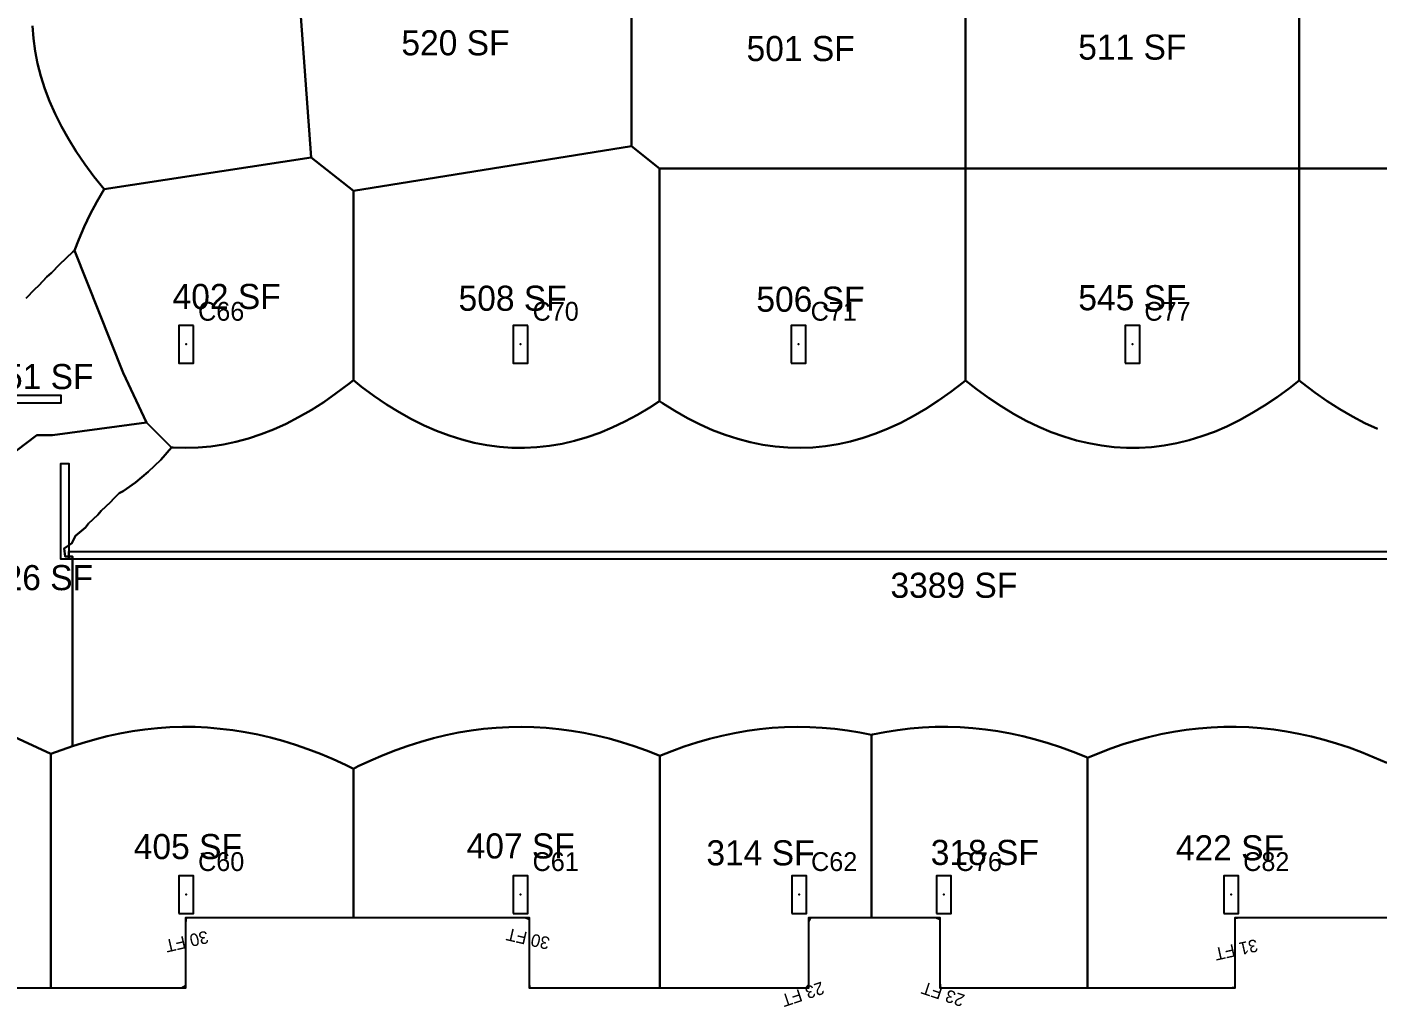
# Model space of a CAD drawing. Header units: metres. Extents: x 3272 to 9634, y 5311 to 56288.
# Drawn here: x 6869 to 8160, y 29857 to 30794 of the extents above; entities that cross this region are included whole.
import ezdxf
from ezdxf.enums import TextEntityAlignment as Align

# ---------------------------------------------------------------- set-up
doc = ezdxf.new("R2010")
doc.units = ezdxf.units.M
for name, color, linetype in [('BOUNDARY', 5, 'Continuous'), ('COL-LABEL', 2, 'Continuous'), ('COLS', 2, 'Continuous'), ('FLOOR_3_AREA_LABELS', 3, 'Continuous'), ('FLOOR_3_BOUNDARY', 5, 'Continuous'), ('FLOOR_3_COLUMNS', 7, 'Continuous'), ('FLOOR_3_FASCADE_COLUMNS', 30, 'Continuous'), ('FLOOR_3_LARGE_TRIBUTARY', 6, 'Continuous'), ('FLOOR_3_TRIBUTARY_COL_103', 2, 'Continuous'), ('FLOOR_3_TRIBUTARY_COL_20', 2, 'Continuous'), ('FLOOR_3_TRIBUTARY_COL_22', 2, 'Continuous'), ('FLOOR_3_TRIBUTARY_COL_34', 2, 'Continuous'), ('FLOOR_3_TRIBUTARY_COL_38', 2, 'Continuous'), ('FLOOR_3_TRIBUTARY_COL_39', 2, 'Continuous'), ('FLOOR_3_TRIBUTARY_COL_41', 2, 'Continuous'), ('FLOOR_3_TRIBUTARY_COL_42', 2, 'Continuous'), ('FLOOR_3_TRIBUTARY_COL_53', 2, 'Continuous'), ('FLOOR_3_TRIBUTARY_COL_54', 2, 'Continuous'), ('FLOOR_3_TRIBUTARY_COL_55', 2, 'Continuous'), ('FLOOR_3_TRIBUTARY_COL_58', 2, 'Continuous'), ('FLOOR_3_TRIBUTARY_COL_59', 2, 'Continuous'), ('FLOOR_3_TRIBUTARY_COL_63', 2, 'Continuous'), ('FLOOR_3_TRIBUTARY_COL_86', 2, 'Continuous'), ('FLOOR_3_TRIBUTARY_COL_87', 2, 'Continuous'), ('FLOOR_3_WALL_TRIBUTARY_84', 1, 'Continuous'), ('FLOOR_3_WALL_TRIBUTARY_86', 1, 'Continuous'), ('FLOOR_3_WALL_TRIBUTARY_87', 1, 'Continuous'), ('FLOOR_3_WALL_TRIBUTARY_90', 1, 'Continuous'), ('WALL', 4, 'Continuous')]:
    doc.layers.add(name, color=color, linetype=linetype)

msp = doc.modelspace()

# ---------------------------------------------------------------- linework, layer by layer
at = {"layer": 'BOUNDARY'}
msp.add_lwpolyline([(8343.7, 29942.5), (8024.5, 29942.5), (8024.5, 29875.1), (7742.6, 29875.1), (7742.6, 29942.5), (7616.6, 29942.5), (7616.6, 29875.1), (7349.6, 29875.1), (7349.6, 29942.5), (7020.5, 29942.5), (7020.5, 29875.1), (6443.2, 29875.1), (6443.2, 29942.5), (6316.7, 29942.5), (6316.7, 29928.1), (6299, 29911.3), (6298.7, 29905.4), (5979.1, 29923), (5982.7, 29988.9), (5849.6, 29996.2), (5842.4, 29930.9), (5651.2, 29966.6)], dxfattribs=at)
at = {"layer": 'COLS'}
for points in [[(7028.2, 30508.8), (7014.2, 30508.8), (7014.2, 30472.8), (7028.2, 30472.8)], [(7348.2, 30508.8), (7334.2, 30508.8), (7334.2, 30472.8), (7348.2, 30472.8)], [(7600.2, 30472.8), (7614.2, 30472.8), (7614.2, 30508.8), (7600.2, 30508.8)], [(7919.5, 30472.8), (7933.5, 30472.8), (7933.5, 30508.8), (7919.5, 30508.8)], [(7014.2, 29946.7), (7028.2, 29946.7), (7028.2, 29982.7), (7014.2, 29982.7)], [(7334.2, 29946.7), (7348.2, 29946.7), (7348.2, 29982.7), (7334.2, 29982.7)], [(7600.6, 29946.7), (7614.6, 29946.7), (7614.6, 29982.7), (7600.6, 29982.7)], [(7739, 29946.7), (7753, 29946.7), (7753, 29982.7), (7739, 29982.7)], [(8014, 29946.7), (8028, 29946.7), (8028, 29982.7), (8014, 29982.7)]]:
    msp.add_lwpolyline(points, close=True, dxfattribs=at)
at = {"layer": 'FLOOR_3_BOUNDARY'}
msp.add_lwpolyline([(8343.7, 29942.5), (8024.5, 29942.5), (8024.5, 29875.1), (7742.6, 29875.1), (7742.6, 29942.5), (7616.6, 29942.5), (7616.6, 29875.1), (7349.6, 29875.1), (7349.6, 29942.5), (7020.5, 29942.5), (7020.5, 29875.1), (6443.2, 29875.1), (6443.2, 29942.5), (6316.7, 29942.5), (6316.7, 29928.1), (6299, 29911.3), (6298.7, 29905.4), (5979.1, 29923), (5982.7, 29988.9), (5849.6, 29996.2), (5842.4, 29930.9), (5651.2, 29966.6)], dxfattribs=at)
at = {"layer": 'FLOOR_3_COLUMNS'}
for p in [(7021.2, 30490.8), (7341.2, 30490.8), (7607.2, 30490.8), (7926.5, 30490.8), (7021.2, 29964.7), (7341.2, 29964.7), (7607.6, 29964.7), (7746, 29964.7), (8021, 29964.7)]:
    msp.add_point(p, dxfattribs=at)
at = {"layer": 'FLOOR_3_FASCADE_COLUMNS'}
for points in [[(7183.3, 29942.5), (7177.3, 29942.5), (7171.3, 29942.5), (7165.3, 29942.5), (7159.3, 29942.5), (7153.3, 29942.5), (7147.3, 29942.5), (7141.3, 29942.5), (7135.3, 29942.5), (7129.3, 29942.5), (7123.3, 29942.5), (7117.3, 29942.5), (7111.3, 29942.5), (7105.3, 29942.5), (7099.3, 29942.5), (7093.3, 29942.5), (7087.3, 29942.5), (7081.3, 29942.5), (7075.3, 29942.5), (7069.3, 29942.5), (7063.3, 29942.5), (7057.3, 29942.5), (7051.3, 29942.5), (7045.3, 29942.5), (7039.3, 29942.5), (7033.3, 29942.5), (7027.3, 29942.5), (7021.3, 29942.5), (7020.5, 29937.3), (7020.5, 29931.3), (7020.5, 29925.3), (7020.5, 29919.3), (7020.5, 29913.3), (7020.5, 29907.3), (7020.5, 29901.3), (7020.5, 29895.3), (7020.5, 29889.3), (7020.5, 29883.3), (7020.5, 29877.3), (7016.7, 29875.1), (7010.7, 29875.1), (7004.7, 29875.1), (6998.7, 29875.1), (6992.7, 29875.1), (6986.7, 29875.1), (6980.7, 29875.1), (6974.7, 29875.1), (6968.7, 29875.1), (6962.7, 29875.1), (6956.7, 29875.1), (6950.7, 29875.1), (6944.7, 29875.1), (6938.7, 29875.1), (6932.7, 29875.1), (6926.7, 29875.1), (6920.7, 29875.1), (6914.7, 29875.1), (6908.7, 29875.1), (6902.7, 29875.1), (6896.7, 29875.1), (6890.7, 29875.1)], [(7475.9, 29875.1), (7469.9, 29875.1), (7463.9, 29875.1), (7457.9, 29875.1), (7451.9, 29875.1), (7445.9, 29875.1), (7439.9, 29875.1), (7433.9, 29875.1), (7427.9, 29875.1), (7421.9, 29875.1), (7415.9, 29875.1), (7409.9, 29875.1), (7403.9, 29875.1), (7397.9, 29875.1), (7391.9, 29875.1), (7385.9, 29875.1), (7379.9, 29875.1), (7373.9, 29875.1), (7367.9, 29875.1), (7361.9, 29875.1), (7355.9, 29875.1), (7349.9, 29875.1), (7349.6, 29880.8), (7349.6, 29886.8), (7349.6, 29892.8), (7349.6, 29898.8), (7349.6, 29904.8), (7349.6, 29910.8), (7349.6, 29916.8), (7349.6, 29922.8), (7349.6, 29928.8), (7349.6, 29934.8), (7349.6, 29940.8), (7345.3, 29942.5), (7339.3, 29942.5), (7333.3, 29942.5), (7327.3, 29942.5), (7321.3, 29942.5), (7315.3, 29942.5), (7309.3, 29942.5), (7303.3, 29942.5), (7297.3, 29942.5), (7291.3, 29942.5), (7285.3, 29942.5), (7279.3, 29942.5), (7273.3, 29942.5), (7267.3, 29942.5), (7261.3, 29942.5), (7255.3, 29942.5), (7249.3, 29942.5), (7243.3, 29942.5), (7237.3, 29942.5), (7231.3, 29942.5), (7225.3, 29942.5), (7219.3, 29942.5), (7213.3, 29942.5), (7207.3, 29942.5), (7201.3, 29942.5), (7195.3, 29942.5), (7189.3, 29942.5), (7183.3, 29942.5)], [(7678.5, 29942.5), (7672.5, 29942.5), (7666.5, 29942.5), (7660.5, 29942.5), (7654.5, 29942.5), (7648.5, 29942.5), (7642.5, 29942.5), (7636.5, 29942.5), (7630.5, 29942.5), (7624.5, 29942.5), (7618.5, 29942.5), (7616.6, 29938.5), (7616.6, 29932.5), (7616.6, 29926.5), (7616.6, 29920.5), (7616.6, 29914.5), (7616.6, 29908.5), (7616.6, 29902.5), (7616.6, 29896.5), (7616.6, 29890.5), (7616.6, 29884.5), (7616.6, 29878.5), (7613.9, 29875.1), (7607.9, 29875.1), (7601.9, 29875.1), (7595.9, 29875.1), (7589.9, 29875.1), (7583.9, 29875.1), (7577.9, 29875.1), (7571.9, 29875.1), (7565.9, 29875.1), (7559.9, 29875.1), (7553.9, 29875.1), (7547.9, 29875.1), (7541.9, 29875.1), (7535.9, 29875.1), (7529.9, 29875.1), (7523.9, 29875.1), (7517.9, 29875.1), (7511.9, 29875.1), (7505.9, 29875.1), (7499.9, 29875.1), (7493.9, 29875.1), (7487.9, 29875.1), (7481.9, 29875.1), (7475.9, 29875.1)], [(7881.2, 29875.1), (7875.2, 29875.1), (7869.2, 29875.1), (7863.2, 29875.1), (7857.2, 29875.1), (7851.2, 29875.1), (7845.2, 29875.1), (7839.2, 29875.1), (7833.2, 29875.1), (7827.2, 29875.1), (7821.2, 29875.1), (7815.2, 29875.1), (7809.2, 29875.1), (7803.2, 29875.1), (7797.2, 29875.1), (7791.2, 29875.1), (7785.2, 29875.1), (7779.2, 29875.1), (7773.2, 29875.1), (7767.2, 29875.1), (7761.2, 29875.1), (7755.2, 29875.1), (7749.2, 29875.1), (7743.2, 29875.1), (7742.6, 29880.6), (7742.6, 29886.6), (7742.6, 29892.6), (7742.6, 29898.6), (7742.6, 29904.6), (7742.6, 29910.6), (7742.6, 29916.6), (7742.6, 29922.6), (7742.6, 29928.6), (7742.6, 29934.6), (7742.6, 29940.6), (7738.5, 29942.5), (7732.5, 29942.5), (7726.5, 29942.5), (7720.5, 29942.5), (7714.5, 29942.5), (7708.5, 29942.5), (7702.5, 29942.5), (7696.5, 29942.5), (7690.5, 29942.5), (7684.5, 29942.5), (7678.5, 29942.5)], [(8161.8, 29942.5), (8155.8, 29942.5), (8149.8, 29942.5), (8143.8, 29942.5), (8137.8, 29942.5), (8131.8, 29942.5), (8125.8, 29942.5), (8119.8, 29942.5), (8113.8, 29942.5), (8107.8, 29942.5), (8101.8, 29942.5), (8095.8, 29942.5), (8089.8, 29942.5), (8083.8, 29942.5), (8077.8, 29942.5), (8071.8, 29942.5), (8065.8, 29942.5), (8059.8, 29942.5), (8053.8, 29942.5), (8047.8, 29942.5), (8041.8, 29942.5), (8035.8, 29942.5), (8029.8, 29942.5), (8024.5, 29941.8), (8024.5, 29935.8), (8024.5, 29929.8), (8024.5, 29923.8), (8024.5, 29917.8), (8024.5, 29911.8), (8024.5, 29905.8), (8024.5, 29899.8), (8024.5, 29893.8), (8024.5, 29887.8), (8024.5, 29881.8), (8024.5, 29875.8), (8019.2, 29875.1), (8013.2, 29875.1), (8007.2, 29875.1), (8001.2, 29875.1), (7995.2, 29875.1), (7989.2, 29875.1), (7983.2, 29875.1), (7977.2, 29875.1), (7971.2, 29875.1), (7965.2, 29875.1), (7959.2, 29875.1), (7953.2, 29875.1), (7947.2, 29875.1), (7941.2, 29875.1), (7935.2, 29875.1), (7929.2, 29875.1), (7923.2, 29875.1), (7917.2, 29875.1), (7911.2, 29875.1), (7905.2, 29875.1), (7899.2, 29875.1), (7893.2, 29875.1), (7887.2, 29875.1), (7881.2, 29875.1)], [(6890.7, 29875.1), (6884.7, 29875.1), (6878.7, 29875.1), (6872.7, 29875.1), (6866.7, 29875.1)]]:
    msp.add_lwpolyline(points, dxfattribs=at)
at = {"layer": 'FLOOR_3_LARGE_TRIBUTARY'}
for points in [[(7123, 30913.2), (7141, 30669.3), (6942.8, 30639), (6942.7, 30639.1), (6942.7, 30639.1), (6933.1, 30651.1), (6924.2, 30663.1), (6916, 30675.1), (6908.6, 30687.1), (6901.9, 30699.1), (6895.9, 30711.1), (6890.6, 30723.1), (6886.1, 30735.1), (6882.3, 30747.1), (6879.2, 30759.1), (6876.9, 30771.1), (6875.3, 30783.1), (6874.4, 30795.1)], [(8404.7, 30658.8), (8086.1, 30658.8), (8086.1, 30840.7), (8093.9, 30847.7), (8093.9, 30847.7), (8105.9, 30857.8), (8117.9, 30867), (8129.9, 30875.4), (8141.9, 30883), (8153.9, 30889.7), (8165.9, 30895.7)], [(7766.8, 30840.7), (7766.8, 30658.8), (7766.8, 30658.8), (7474.2, 30658.8), (7447.2, 30680.2), (7447.2, 30828.9)], [(8086.1, 30840.7), (8086.1, 30658.8), (8086.1, 30658.8), (7766.8, 30658.8), (7766.8, 30840.7)], [(6874.4, 30795.1), (6875.3, 30783.1), (6876.9, 30771.1), (6879.2, 30759.1), (6882.3, 30747.1), (6886.1, 30735.1), (6890.6, 30723.1), (6895.9, 30711.1), (6901.9, 30699.1), (6908.6, 30687.1), (6916, 30675.1), (6924.2, 30663.1), (6933.1, 30651.1), (6942.7, 30639.1), (6942.8, 30639), (6935.9, 30627.1), (6929.6, 30615.1), (6923.8, 30603.1), (6918.6, 30591.1), (6914.5, 30580.5), (6912.9, 30579.1), (6900.1, 30567.1), (6892.3, 30559), (6888.1, 30555.1), (6880.3, 30547), (6876.1, 30543.1), (6868.3, 30535)], [(8160.9, 30409.9), (8148.9, 30415.4), (8136.9, 30421.6), (8124.9, 30428.6), (8112.9, 30436.3), (8100.9, 30444.7), (8088.9, 30453.8), (8086.1, 30456.1), (8086.1, 30456.1), (8086.1, 30658.8), (8086.1, 30658.8), (8404.7, 30658.8)], [(6868.3, 30535), (6876.1, 30543.1), (6880.3, 30547), (6888.1, 30555.1), (6892.3, 30559), (6900.1, 30567.1), (6912.9, 30579.1), (6914.5, 30580.5), (6960.9, 30463.6), (6983.3, 30415.9), (6893.4, 30404), (6878.4, 30404), (6849.4, 30382)], [(8169.8, 30090.5), (8157.8, 30095.8), (8145.8, 30100.7), (8133.8, 30105.2), (8121.8, 30109.2), (8109.8, 30112.7), (8097.8, 30115.8), (8085.8, 30118.5), (8073.8, 30120.7), (8061.8, 30122.4), (8049.8, 30123.7), (8037.8, 30124.6), (8025.8, 30125), (8013.8, 30124.9), (8001.8, 30124.4), (7989.8, 30123.5), (7977.8, 30122.1), (7965.8, 30120.2), (7953.8, 30117.9), (7941.8, 30115.2), (7929.8, 30112), (7917.8, 30108.4), (7905.8, 30104.3), (7893.8, 30099.7), (7883.5, 30095.5), (7881.8, 30096.3), (7869.8, 30101.1), (7857.8, 30105.5), (7845.8, 30109.5), (7833.8, 30113), (7821.8, 30116.1), (7809.8, 30118.7), (7797.8, 30120.8), (7785.8, 30122.5), (7773.8, 30123.8), (7761.8, 30124.6), (7749.8, 30125), (7737.8, 30124.9), (7725.8, 30124.4), (7713.8, 30123.4), (7701.8, 30121.9), (7689.8, 30120.1), (7677.8, 30117.7), (7676.8, 30117.5), (7665.8, 30119.7), (7653.8, 30121.7), (7641.8, 30123.2), (7629.8, 30124.2), (7617.8, 30124.8), (7605.8, 30125), (7593.8, 30124.7), (7581.8, 30124), (7569.8, 30122.8), (7557.8, 30121.1), (7545.8, 30119), (7533.8, 30116.5), (7521.8, 30113.5), (7509.8, 30110.1), (7497.8, 30106.2), (7485.8, 30101.9), (7474.4, 30097.3), (7473.8, 30097.6), (7461.8, 30102.3), (7449.8, 30106.6), (7437.8, 30110.4), (7425.8, 30113.8), (7413.8, 30116.8), (7401.8, 30119.3), (7389.8, 30121.3), (7377.8, 30122.9), (7365.8, 30124.1), (7353.8, 30124.8), (7341.8, 30125), (7329.8, 30124.8), (7317.8, 30124.2), (7305.8, 30123.1), (7293.8, 30121.5), (7281.8, 30119.5), (7269.8, 30117.1), (7257.8, 30114.2), (7245.8, 30110.8), (7233.8, 30107), (7221.8, 30102.8), (7209.8, 30098.1), (7197.8, 30092.9), (7185.8, 30087.3), (7181.2, 30085), (7173.8, 30088.7), (7161.8, 30094.2), (7149.8, 30099.2), (7137.8, 30103.8), (7137.8, 30103.8), (7125.8, 30107.9), (7113.8, 30111.6), (7101.8, 30114.9), (7089.8, 30117.7), (7077.8, 30120), (7065.8, 30121.9), (7053.8, 30123.3), (7041.8, 30124.3), (7029.8, 30124.9), (7017.8, 30125), (7005.8, 30124.6), (6993.8, 30123.8), (6981.8, 30122.6), (6969.8, 30120.9), (6957.8, 30118.7), (6945.8, 30116.1), (6933.8, 30113.1), (6921.8, 30109.6), (6912.4, 30106.5), (6912.4, 30287.8), (6905.6, 30287.8), (6904.6, 30295.5), (6911.9, 30300.6), (6915.4, 30307.5), (6924.9, 30315.5), (6927.8, 30319.5), (6936.9, 30327.7), (6939.9, 30331.5), (6948.9, 30339.8), (6952, 30343.5), (6957.3, 30348.5), (6960.9, 30350.5), (6972.9, 30358.7), (6984.9, 30368.7), (6996.9, 30380.4), (7007.4, 30392.2), (7008.9, 30392.1), (7020.9, 30391.7), (7032.9, 30392), (7044.9, 30393.1), (7056.9, 30394.9), (7068.9, 30397.4), (7080.9, 30400.7), (7092.9, 30404.7), (7104.9, 30409.4), (7116.9, 30414.8), (7128.9, 30421), (7140.9, 30427.9), (7152.9, 30435.5), (7164.9, 30443.9), (7176.9, 30452.9), (7181.2, 30456.4), (7188.9, 30450.2), (7200.9, 30441.4), (7212.9, 30433.2), (7224.9, 30425.8), (7236.9, 30419.1), (7248.9, 30413.2), (7260.9, 30408), (7272.9, 30403.5), (7284.9, 30399.7), (7296.9, 30396.6), (7308.9, 30394.3), (7320.9, 30392.7), (7332.9, 30391.9), (7344.9, 30391.7), (7356.9, 30392.3), (7368.9, 30393.6), (7380.9, 30395.7), (7392.9, 30398.4), (7404.9, 30401.9), (7416.9, 30406.2), (7428.9, 30411.1), (7440.9, 30416.8), (7452.9, 30423.2), (7464.9, 30430.4), (7474.2, 30436.4), (7476.9, 30434.5), (7488.9, 30427), (7500.9, 30420.2), (7512.9, 30414.1), (7524.9, 30408.8), (7536.9, 30404.2), (7548.9, 30400.3), (7560.9, 30397.1), (7572.9, 30394.7), (7584.9, 30392.9), (7596.9, 30392), (7608.9, 30391.7), (7620.9, 30392.2), (7632.9, 30393.4), (7644.9, 30395.3), (7656.9, 30397.9), (7668.9, 30401.3), (7680.9, 30405.4), (7692.9, 30410.2), (7704.9, 30415.8), (7716.9, 30422.1), (7728.9, 30429.1), (7740.9, 30436.9), (7752.9, 30445.3), (7764.9, 30454.5), (7766.8, 30456.1), (7776.9, 30448.2), (7788.9, 30439.5), (7800.9, 30431.5), (7812.9, 30424.3), (7824.9, 30417.7), (7836.9, 30411.9), (7848.9, 30406.9), (7860.9, 30402.5), (7872.9, 30398.9), (7884.9, 30396.1), (7896.9, 30393.9), (7908.9, 30392.5), (7920.9, 30391.8), (7932.9, 30391.8), (7944.9, 30392.5), (7956.9, 30394), (7968.9, 30396.2), (7980.9, 30399.2), (7992.9, 30402.8), (8004.9, 30407.2), (8016.9, 30412.3), (8028.9, 30418.2), (8040.9, 30424.8), (8052.9, 30432.1), (8064.9, 30440.1), (8076.9, 30448.8), (8086.1, 30456.1), (8088.9, 30453.8), (8100.9, 30444.7), (8112.9, 30436.3), (8124.9, 30428.6), (8136.9, 30421.6), (8148.9, 30415.4), (8160.9, 30409.9)], [(6849.4, 30382), (6878.4, 30404), (6893.4, 30404), (6983.3, 30415.9), (7007.4, 30392.2), (6996.9, 30380.4), (6984.9, 30368.7), (6972.9, 30358.7), (6960.9, 30350.5), (6957.3, 30348.5), (6952, 30343.5), (6948.9, 30339.8), (6939.9, 30331.5), (6936.9, 30327.7), (6927.8, 30319.5), (6924.9, 30315.5), (6915.4, 30307.5), (6911.9, 30300.6), (6904.6, 30295.5), (6905.6, 30287.8), (6912.4, 30287.8), (6912.4, 30106.5), (6891.9, 30099.3), (6891.9, 30099.3), (6817.1, 30133.5)], [(8184.1, 29942.5), (8024.5, 29942.5), (8024.5, 29875.1), (7883.5, 29875.1), (7883.5, 30095.5), (7883.5, 30095.5), (7893.8, 30099.7), (7905.8, 30104.3), (7917.8, 30108.4), (7929.8, 30112), (7941.8, 30115.2), (7953.8, 30117.9), (7965.8, 30120.2), (7977.8, 30122.1), (7989.8, 30123.5), (8001.8, 30124.4), (8013.8, 30124.9), (8025.8, 30125), (8037.8, 30124.6), (8049.8, 30123.7), (8061.8, 30122.4), (8073.8, 30120.7), (8085.8, 30118.5), (8097.8, 30115.8), (8109.8, 30112.7), (8121.8, 30109.2), (8133.8, 30105.2), (8145.8, 30100.7), (8157.8, 30095.8), (8169.8, 30090.5)]]:
    msp.add_lwpolyline(points, dxfattribs=at)
for points in [[(7141, 30669.3), (7123, 30913.2), (7298.3, 30907.6), (7310.3, 30906.3), (7322.3, 30904.2), (7334.3, 30901.1), (7346.3, 30897.2), (7358.3, 30892.4), (7370.3, 30886.7), (7382.3, 30880.1), (7394.3, 30872.6), (7406.3, 30864.2), (7418.3, 30854.9), (7430.3, 30844.8), (7442.3, 30833.7), (7447.2, 30828.9), (7447.2, 30680.2), (7181.2, 30637.5), (7141, 30669.3)], [(7181.2, 30456.4), (7181.2, 30637.5), (7447.2, 30680.2), (7474.2, 30658.8), (7474.2, 30436.4), (7464.9, 30430.4), (7452.9, 30423.2), (7440.9, 30416.8), (7428.9, 30411.1), (7416.9, 30406.2), (7404.9, 30401.9), (7392.9, 30398.4), (7380.9, 30395.7), (7368.9, 30393.6), (7356.9, 30392.3), (7344.9, 30391.7), (7332.9, 30391.9), (7320.9, 30392.7), (7308.9, 30394.3), (7296.9, 30396.6), (7284.9, 30399.7), (7272.9, 30403.5), (7260.9, 30408), (7248.9, 30413.2), (7236.9, 30419.1), (7224.9, 30425.8), (7212.9, 30433.2), (7200.9, 30441.4), (7188.9, 30450.2), (7181.2, 30456.4)], [(6918.6, 30591.1), (6923.8, 30603.1), (6929.6, 30615.1), (6935.9, 30627.1), (6942.8, 30639), (7141, 30669.3), (7181.2, 30637.5), (7181.2, 30456.4), (7176.9, 30452.9), (7164.9, 30443.9), (7152.9, 30435.5), (7140.9, 30427.9), (7128.9, 30421), (7116.9, 30414.8), (7104.9, 30409.4), (7092.9, 30404.7), (7080.9, 30400.7), (7068.9, 30397.4), (7056.9, 30394.9), (7044.9, 30393.1), (7032.9, 30392), (7020.9, 30391.7), (7008.9, 30392.1), (7007.4, 30392.2), (6983.3, 30415.9), (6960.9, 30463.6), (6914.5, 30580.5), (6918.6, 30591.1)], [(7474.2, 30436.4), (7474.2, 30658.8), (7766.8, 30658.8), (7766.8, 30456.1), (7764.9, 30454.5), (7752.9, 30445.3), (7740.9, 30436.9), (7728.9, 30429.1), (7716.9, 30422.1), (7704.9, 30415.8), (7692.9, 30410.2), (7680.9, 30405.4), (7668.9, 30401.3), (7656.9, 30397.9), (7644.9, 30395.3), (7632.9, 30393.4), (7620.9, 30392.2), (7608.9, 30391.7), (7596.9, 30392), (7584.9, 30392.9), (7572.9, 30394.7), (7560.9, 30397.1), (7548.9, 30400.3), (7536.9, 30404.2), (7524.9, 30408.8), (7512.9, 30414.1), (7500.9, 30420.2), (7488.9, 30427), (7476.9, 30434.5), (7474.2, 30436.4)], [(7766.8, 30456.1), (7766.8, 30658.8), (7766.8, 30658.8), (8086.1, 30658.8), (8086.1, 30456.1), (8076.9, 30448.8), (8064.9, 30440.1), (8052.9, 30432.1), (8040.9, 30424.8), (8028.9, 30418.2), (8016.9, 30412.3), (8004.9, 30407.2), (7992.9, 30402.8), (7980.9, 30399.2), (7968.9, 30396.2), (7956.9, 30394), (7944.9, 30392.5), (7932.9, 30391.8), (7920.9, 30391.8), (7908.9, 30392.5), (7896.9, 30393.9), (7884.9, 30396.1), (7872.9, 30398.9), (7860.9, 30402.5), (7848.9, 30406.9), (7836.9, 30411.9), (7824.9, 30417.7), (7812.9, 30424.3), (7800.9, 30431.5), (7788.9, 30439.5), (7776.9, 30448.2), (7766.8, 30456.1)], [(6810.5, 30136.4), (6817.1, 30133.5), (6891.9, 30099.3), (6891.9, 29875.1), (6703.9, 29875.1), (6689.4, 30048.8), (6810.5, 30136.4)], [(6891.9, 30099.3), (6912.4, 30106.5), (6921.8, 30109.6), (6933.8, 30113.1), (6945.8, 30116.1), (6957.8, 30118.7), (6969.8, 30120.9), (6981.8, 30122.6), (6993.8, 30123.8), (7005.8, 30124.6), (7017.8, 30125), (7029.8, 30124.9), (7041.8, 30124.3), (7053.8, 30123.3), (7065.8, 30121.9), (7077.8, 30120), (7089.8, 30117.7), (7101.8, 30114.9), (7113.8, 30111.6), (7125.8, 30107.9), (7137.8, 30103.8), (7149.8, 30099.2), (7161.8, 30094.2), (7173.8, 30088.7), (7181.2, 30085), (7181.2, 29942.5), (7020.5, 29942.5), (7020.5, 29875.1), (6891.9, 29875.1), (6891.9, 30099.3)], [(7181.2, 30085), (7185.8, 30087.3), (7197.8, 30092.9), (7209.8, 30098.1), (7221.8, 30102.8), (7233.8, 30107), (7245.8, 30110.8), (7257.8, 30114.2), (7269.8, 30117.1), (7281.8, 30119.5), (7293.8, 30121.5), (7305.8, 30123.1), (7317.8, 30124.2), (7329.8, 30124.8), (7341.8, 30125), (7353.8, 30124.8), (7365.8, 30124.1), (7377.8, 30122.9), (7389.8, 30121.3), (7401.8, 30119.3), (7413.8, 30116.8), (7425.8, 30113.8), (7437.8, 30110.4), (7449.8, 30106.6), (7461.8, 30102.3), (7473.8, 30097.6), (7474.4, 30097.3), (7474.4, 29875.1), (7349.6, 29875.1), (7349.6, 29942.5), (7181.2, 29942.5), (7181.2, 30085)], [(7474.4, 30097.3), (7485.8, 30101.9), (7497.8, 30106.2), (7509.8, 30110.1), (7521.8, 30113.5), (7533.8, 30116.5), (7545.8, 30119), (7557.8, 30121.1), (7569.8, 30122.8), (7581.8, 30124), (7593.8, 30124.7), (7605.8, 30125), (7617.8, 30124.8), (7629.8, 30124.2), (7641.8, 30123.2), (7653.8, 30121.7), (7665.8, 30119.7), (7676.8, 30117.5), (7676.8, 29942.5), (7616.6, 29942.5), (7616.6, 29875.1), (7474.4, 29875.1), (7474.4, 30097.3)], [(7676.8, 30117.5), (7677.8, 30117.7), (7689.8, 30120.1), (7701.8, 30121.9), (7713.8, 30123.4), (7725.8, 30124.4), (7737.8, 30124.9), (7749.8, 30125), (7761.8, 30124.6), (7773.8, 30123.8), (7785.8, 30122.5), (7797.8, 30120.8), (7809.8, 30118.7), (7821.8, 30116.1), (7833.8, 30113), (7845.8, 30109.5), (7857.8, 30105.5), (7869.8, 30101.1), (7881.8, 30096.3), (7883.5, 30095.5), (7883.5, 29875.1), (7742.6, 29875.1), (7742.6, 29942.5), (7676.8, 29942.5), (7676.8, 30117.5)]]:
    msp.add_lwpolyline(points, close=True, dxfattribs=at)
at = {"layer": 'FLOOR_3_TRIBUTARY_COL_103'}
msp.add_lwpolyline([(7474.4, 30097.3), (7485.8, 30101.9), (7497.8, 30106.2), (7509.8, 30110.1), (7521.8, 30113.5), (7533.8, 30116.5), (7545.8, 30119), (7557.8, 30121.1), (7569.8, 30122.8), (7581.8, 30124), (7593.8, 30124.7), (7605.8, 30125), (7617.8, 30124.8), (7629.8, 30124.2), (7641.8, 30123.2), (7653.8, 30121.7), (7665.8, 30119.7), (7676.8, 30117.5), (7676.8, 29942.5), (7616.6, 29942.5), (7616.6, 29875.1), (7474.4, 29875.1), (7474.4, 30097.3)], close=True, dxfattribs=at)
at = {"layer": 'FLOOR_3_TRIBUTARY_COL_20'}
msp.add_lwpolyline([(6810.5, 30136.4), (6817.1, 30133.5), (6891.9, 30099.3), (6891.9, 29875.1), (6703.9, 29875.1), (6689.4, 30048.8), (6810.5, 30136.4)], close=True, dxfattribs=at)
at = {"layer": 'FLOOR_3_TRIBUTARY_COL_22'}
msp.add_lwpolyline([(6891.9, 30099.3), (6912.4, 30106.5), (6921.8, 30109.6), (6933.8, 30113.1), (6945.8, 30116.1), (6957.8, 30118.7), (6969.8, 30120.9), (6981.8, 30122.6), (6993.8, 30123.8), (7005.8, 30124.6), (7017.8, 30125), (7029.8, 30124.9), (7041.8, 30124.3), (7053.8, 30123.3), (7065.8, 30121.9), (7077.8, 30120), (7089.8, 30117.7), (7101.8, 30114.9), (7113.8, 30111.6), (7125.8, 30107.9), (7137.8, 30103.8), (7149.8, 30099.2), (7161.8, 30094.2), (7173.8, 30088.7), (7181.2, 30085), (7181.2, 29942.5), (7020.5, 29942.5), (7020.5, 29875.1), (6891.9, 29875.1), (6891.9, 30099.3)], close=True, dxfattribs=at)
at = {"layer": 'FLOOR_3_TRIBUTARY_COL_34'}
msp.add_lwpolyline([(8184.1, 29942.5), (8024.5, 29942.5), (8024.5, 29875.1), (7883.5, 29875.1), (7883.5, 30095.5), (7883.5, 30095.5), (7893.8, 30099.7), (7905.8, 30104.3), (7917.8, 30108.4), (7929.8, 30112), (7941.8, 30115.2), (7953.8, 30117.9), (7965.8, 30120.2), (7977.8, 30122.1), (7989.8, 30123.5), (8001.8, 30124.4), (8013.8, 30124.9), (8025.8, 30125), (8037.8, 30124.6), (8049.8, 30123.7), (8061.8, 30122.4), (8073.8, 30120.7), (8085.8, 30118.5), (8097.8, 30115.8), (8109.8, 30112.7), (8121.8, 30109.2), (8133.8, 30105.2), (8145.8, 30100.7), (8157.8, 30095.8), (8169.8, 30090.5)], dxfattribs=at)
at = {"layer": 'FLOOR_3_TRIBUTARY_COL_38'}
msp.add_lwpolyline([(7766.8, 30456.1), (7766.8, 30658.8), (7766.8, 30658.8), (8086.1, 30658.8), (8086.1, 30456.1), (8076.9, 30448.8), (8064.9, 30440.1), (8052.9, 30432.1), (8040.9, 30424.8), (8028.9, 30418.2), (8016.9, 30412.3), (8004.9, 30407.2), (7992.9, 30402.8), (7980.9, 30399.2), (7968.9, 30396.2), (7956.9, 30394), (7944.9, 30392.5), (7932.9, 30391.8), (7920.9, 30391.8), (7908.9, 30392.5), (7896.9, 30393.9), (7884.9, 30396.1), (7872.9, 30398.9), (7860.9, 30402.5), (7848.9, 30406.9), (7836.9, 30411.9), (7824.9, 30417.7), (7812.9, 30424.3), (7800.9, 30431.5), (7788.9, 30439.5), (7776.9, 30448.2), (7766.8, 30456.1)], close=True, dxfattribs=at)
at = {"layer": 'FLOOR_3_TRIBUTARY_COL_39'}
msp.add_lwpolyline([(8160.9, 30409.9), (8148.9, 30415.4), (8136.9, 30421.6), (8124.9, 30428.6), (8112.9, 30436.3), (8100.9, 30444.7), (8088.9, 30453.8), (8086.1, 30456.1), (8086.1, 30456.1), (8086.1, 30658.8), (8086.1, 30658.8), (8404.7, 30658.8)], dxfattribs=at)
at = {"layer": 'FLOOR_3_TRIBUTARY_COL_41'}
msp.add_lwpolyline([(8086.1, 30840.7), (8086.1, 30658.8), (8086.1, 30658.8), (7766.8, 30658.8), (7766.8, 30840.7)], dxfattribs=at)
at = {"layer": 'FLOOR_3_TRIBUTARY_COL_42'}
msp.add_lwpolyline([(8404.7, 30658.8), (8086.1, 30658.8), (8086.1, 30840.7), (8093.9, 30847.7), (8093.9, 30847.7), (8105.9, 30857.8), (8117.9, 30867), (8129.9, 30875.4), (8141.9, 30883), (8153.9, 30889.7), (8165.9, 30895.7)], dxfattribs=at)
at = {"layer": 'FLOOR_3_TRIBUTARY_COL_53'}
msp.add_lwpolyline([(7123, 30913.2), (7141, 30669.3), (6942.8, 30639), (6942.7, 30639.1), (6942.7, 30639.1), (6933.1, 30651.1), (6924.2, 30663.1), (6916, 30675.1), (6908.6, 30687.1), (6901.9, 30699.1), (6895.9, 30711.1), (6890.6, 30723.1), (6886.1, 30735.1), (6882.3, 30747.1), (6879.2, 30759.1), (6876.9, 30771.1), (6875.3, 30783.1), (6874.4, 30795.1)], dxfattribs=at)
at = {"layer": 'FLOOR_3_TRIBUTARY_COL_54'}
msp.add_lwpolyline([(7474.2, 30436.4), (7474.2, 30658.8), (7766.8, 30658.8), (7766.8, 30456.1), (7764.9, 30454.5), (7752.9, 30445.3), (7740.9, 30436.9), (7728.9, 30429.1), (7716.9, 30422.1), (7704.9, 30415.8), (7692.9, 30410.2), (7680.9, 30405.4), (7668.9, 30401.3), (7656.9, 30397.9), (7644.9, 30395.3), (7632.9, 30393.4), (7620.9, 30392.2), (7608.9, 30391.7), (7596.9, 30392), (7584.9, 30392.9), (7572.9, 30394.7), (7560.9, 30397.1), (7548.9, 30400.3), (7536.9, 30404.2), (7524.9, 30408.8), (7512.9, 30414.1), (7500.9, 30420.2), (7488.9, 30427), (7476.9, 30434.5), (7474.2, 30436.4)], close=True, dxfattribs=at)
at = {"layer": 'FLOOR_3_TRIBUTARY_COL_55'}
msp.add_lwpolyline([(7766.8, 30840.7), (7766.8, 30658.8), (7766.8, 30658.8), (7474.2, 30658.8), (7447.2, 30680.2), (7447.2, 30828.9)], dxfattribs=at)
at = {"layer": 'FLOOR_3_TRIBUTARY_COL_58'}
msp.add_lwpolyline([(7181.2, 30456.4), (7181.2, 30637.5), (7447.2, 30680.2), (7474.2, 30658.8), (7474.2, 30436.4), (7464.9, 30430.4), (7452.9, 30423.2), (7440.9, 30416.8), (7428.9, 30411.1), (7416.9, 30406.2), (7404.9, 30401.9), (7392.9, 30398.4), (7380.9, 30395.7), (7368.9, 30393.6), (7356.9, 30392.3), (7344.9, 30391.7), (7332.9, 30391.9), (7320.9, 30392.7), (7308.9, 30394.3), (7296.9, 30396.6), (7284.9, 30399.7), (7272.9, 30403.5), (7260.9, 30408), (7248.9, 30413.2), (7236.9, 30419.1), (7224.9, 30425.8), (7212.9, 30433.2), (7200.9, 30441.4), (7188.9, 30450.2), (7181.2, 30456.4)], close=True, dxfattribs=at)
at = {"layer": 'FLOOR_3_TRIBUTARY_COL_59'}
msp.add_lwpolyline([(7141, 30669.3), (7123, 30913.2), (7298.3, 30907.6), (7310.3, 30906.3), (7322.3, 30904.2), (7334.3, 30901.1), (7346.3, 30897.2), (7358.3, 30892.4), (7370.3, 30886.7), (7382.3, 30880.1), (7394.3, 30872.6), (7406.3, 30864.2), (7418.3, 30854.9), (7430.3, 30844.8), (7442.3, 30833.7), (7447.2, 30828.9), (7447.2, 30680.2), (7181.2, 30637.5), (7141, 30669.3)], close=True, dxfattribs=at)
at = {"layer": 'FLOOR_3_TRIBUTARY_COL_63'}
msp.add_lwpolyline([(6918.6, 30591.1), (6923.8, 30603.1), (6929.6, 30615.1), (6935.9, 30627.1), (6942.8, 30639), (7141, 30669.3), (7181.2, 30637.5), (7181.2, 30456.4), (7176.9, 30452.9), (7164.9, 30443.9), (7152.9, 30435.5), (7140.9, 30427.9), (7128.9, 30421), (7116.9, 30414.8), (7104.9, 30409.4), (7092.9, 30404.7), (7080.9, 30400.7), (7068.9, 30397.4), (7056.9, 30394.9), (7044.9, 30393.1), (7032.9, 30392), (7020.9, 30391.7), (7008.9, 30392.1), (7007.4, 30392.2), (6983.3, 30415.9), (6960.9, 30463.6), (6914.5, 30580.5), (6918.6, 30591.1)], close=True, dxfattribs=at)
at = {"layer": 'FLOOR_3_TRIBUTARY_COL_86'}
msp.add_lwpolyline([(7181.2, 30085), (7185.8, 30087.3), (7197.8, 30092.9), (7209.8, 30098.1), (7221.8, 30102.8), (7233.8, 30107), (7245.8, 30110.8), (7257.8, 30114.2), (7269.8, 30117.1), (7281.8, 30119.5), (7293.8, 30121.5), (7305.8, 30123.1), (7317.8, 30124.2), (7329.8, 30124.8), (7341.8, 30125), (7353.8, 30124.8), (7365.8, 30124.1), (7377.8, 30122.9), (7389.8, 30121.3), (7401.8, 30119.3), (7413.8, 30116.8), (7425.8, 30113.8), (7437.8, 30110.4), (7449.8, 30106.6), (7461.8, 30102.3), (7473.8, 30097.6), (7474.4, 30097.3), (7474.4, 29875.1), (7349.6, 29875.1), (7349.6, 29942.5), (7181.2, 29942.5), (7181.2, 30085)], close=True, dxfattribs=at)
at = {"layer": 'FLOOR_3_TRIBUTARY_COL_87'}
msp.add_lwpolyline([(7676.8, 30117.5), (7677.8, 30117.7), (7689.8, 30120.1), (7701.8, 30121.9), (7713.8, 30123.4), (7725.8, 30124.4), (7737.8, 30124.9), (7749.8, 30125), (7761.8, 30124.6), (7773.8, 30123.8), (7785.8, 30122.5), (7797.8, 30120.8), (7809.8, 30118.7), (7821.8, 30116.1), (7833.8, 30113), (7845.8, 30109.5), (7857.8, 30105.5), (7869.8, 30101.1), (7881.8, 30096.3), (7883.5, 30095.5), (7883.5, 29875.1), (7742.6, 29875.1), (7742.6, 29942.5), (7676.8, 29942.5), (7676.8, 30117.5)], close=True, dxfattribs=at)
at = {"layer": 'FLOOR_3_WALL_TRIBUTARY_84'}
msp.add_lwpolyline([(6874.4, 30795.1), (6875.3, 30783.1), (6876.9, 30771.1), (6879.2, 30759.1), (6882.3, 30747.1), (6886.1, 30735.1), (6890.6, 30723.1), (6895.9, 30711.1), (6901.9, 30699.1), (6908.6, 30687.1), (6916, 30675.1), (6924.2, 30663.1), (6933.1, 30651.1), (6942.7, 30639.1), (6942.8, 30639), (6935.9, 30627.1), (6929.6, 30615.1), (6923.8, 30603.1), (6918.6, 30591.1), (6914.5, 30580.5), (6912.9, 30579.1), (6900.1, 30567.1), (6892.3, 30559), (6888.1, 30555.1), (6880.3, 30547), (6876.1, 30543.1), (6868.3, 30535)], dxfattribs=at)
at = {"layer": 'FLOOR_3_WALL_TRIBUTARY_86'}
msp.add_lwpolyline([(6849.4, 30382), (6878.4, 30404), (6893.4, 30404), (6983.3, 30415.9), (7007.4, 30392.2), (6996.9, 30380.4), (6984.9, 30368.7), (6972.9, 30358.7), (6960.9, 30350.5), (6957.3, 30348.5), (6952, 30343.5), (6948.9, 30339.8), (6939.9, 30331.5), (6936.9, 30327.7), (6927.8, 30319.5), (6924.9, 30315.5), (6915.4, 30307.5), (6911.9, 30300.6), (6904.6, 30295.5), (6905.6, 30287.8), (6912.4, 30287.8), (6912.4, 30106.5), (6891.9, 30099.3), (6891.9, 30099.3), (6817.1, 30133.5)], dxfattribs=at)
at = {"layer": 'FLOOR_3_WALL_TRIBUTARY_87'}
msp.add_lwpolyline([(8169.8, 30090.5), (8157.8, 30095.8), (8145.8, 30100.7), (8133.8, 30105.2), (8121.8, 30109.2), (8109.8, 30112.7), (8097.8, 30115.8), (8085.8, 30118.5), (8073.8, 30120.7), (8061.8, 30122.4), (8049.8, 30123.7), (8037.8, 30124.6), (8025.8, 30125), (8013.8, 30124.9), (8001.8, 30124.4), (7989.8, 30123.5), (7977.8, 30122.1), (7965.8, 30120.2), (7953.8, 30117.9), (7941.8, 30115.2), (7929.8, 30112), (7917.8, 30108.4), (7905.8, 30104.3), (7893.8, 30099.7), (7883.5, 30095.5), (7881.8, 30096.3), (7869.8, 30101.1), (7857.8, 30105.5), (7845.8, 30109.5), (7833.8, 30113), (7821.8, 30116.1), (7809.8, 30118.7), (7797.8, 30120.8), (7785.8, 30122.5), (7773.8, 30123.8), (7761.8, 30124.6), (7749.8, 30125), (7737.8, 30124.9), (7725.8, 30124.4), (7713.8, 30123.4), (7701.8, 30121.9), (7689.8, 30120.1), (7677.8, 30117.7), (7676.8, 30117.5), (7665.8, 30119.7), (7653.8, 30121.7), (7641.8, 30123.2), (7629.8, 30124.2), (7617.8, 30124.8), (7605.8, 30125), (7593.8, 30124.7), (7581.8, 30124), (7569.8, 30122.8), (7557.8, 30121.1), (7545.8, 30119), (7533.8, 30116.5), (7521.8, 30113.5), (7509.8, 30110.1), (7497.8, 30106.2), (7485.8, 30101.9), (7474.4, 30097.3), (7473.8, 30097.6), (7461.8, 30102.3), (7449.8, 30106.6), (7437.8, 30110.4), (7425.8, 30113.8), (7413.8, 30116.8), (7401.8, 30119.3), (7389.8, 30121.3), (7377.8, 30122.9), (7365.8, 30124.1), (7353.8, 30124.8), (7341.8, 30125), (7329.8, 30124.8), (7317.8, 30124.2), (7305.8, 30123.1), (7293.8, 30121.5), (7281.8, 30119.5), (7269.8, 30117.1), (7257.8, 30114.2), (7245.8, 30110.8), (7233.8, 30107), (7221.8, 30102.8), (7209.8, 30098.1), (7197.8, 30092.9), (7185.8, 30087.3), (7181.2, 30085), (7173.8, 30088.7), (7161.8, 30094.2), (7149.8, 30099.2), (7137.8, 30103.8), (7137.8, 30103.8), (7125.8, 30107.9), (7113.8, 30111.6), (7101.8, 30114.9), (7089.8, 30117.7), (7077.8, 30120), (7065.8, 30121.9), (7053.8, 30123.3), (7041.8, 30124.3), (7029.8, 30124.9), (7017.8, 30125), (7005.8, 30124.6), (6993.8, 30123.8), (6981.8, 30122.6), (6969.8, 30120.9), (6957.8, 30118.7), (6945.8, 30116.1), (6933.8, 30113.1), (6921.8, 30109.6), (6912.4, 30106.5), (6912.4, 30287.8), (6905.6, 30287.8), (6904.6, 30295.5), (6911.9, 30300.6), (6915.4, 30307.5), (6924.9, 30315.5), (6927.8, 30319.5), (6936.9, 30327.7), (6939.9, 30331.5), (6948.9, 30339.8), (6952, 30343.5), (6957.3, 30348.5), (6960.9, 30350.5), (6972.9, 30358.7), (6984.9, 30368.7), (6996.9, 30380.4), (7007.4, 30392.2), (7008.9, 30392.1), (7020.9, 30391.7), (7032.9, 30392), (7044.9, 30393.1), (7056.9, 30394.9), (7068.9, 30397.4), (7080.9, 30400.7), (7092.9, 30404.7), (7104.9, 30409.4), (7116.9, 30414.8), (7128.9, 30421), (7140.9, 30427.9), (7152.9, 30435.5), (7164.9, 30443.9), (7176.9, 30452.9), (7181.2, 30456.4), (7188.9, 30450.2), (7200.9, 30441.4), (7212.9, 30433.2), (7224.9, 30425.8), (7236.9, 30419.1), (7248.9, 30413.2), (7260.9, 30408), (7272.9, 30403.5), (7284.9, 30399.7), (7296.9, 30396.6), (7308.9, 30394.3), (7320.9, 30392.7), (7332.9, 30391.9), (7344.9, 30391.7), (7356.9, 30392.3), (7368.9, 30393.6), (7380.9, 30395.7), (7392.9, 30398.4), (7404.9, 30401.9), (7416.9, 30406.2), (7428.9, 30411.1), (7440.9, 30416.8), (7452.9, 30423.2), (7464.9, 30430.4), (7474.2, 30436.4), (7476.9, 30434.5), (7488.9, 30427), (7500.9, 30420.2), (7512.9, 30414.1), (7524.9, 30408.8), (7536.9, 30404.2), (7548.9, 30400.3), (7560.9, 30397.1), (7572.9, 30394.7), (7584.9, 30392.9), (7596.9, 30392), (7608.9, 30391.7), (7620.9, 30392.2), (7632.9, 30393.4), (7644.9, 30395.3), (7656.9, 30397.9), (7668.9, 30401.3), (7680.9, 30405.4), (7692.9, 30410.2), (7704.9, 30415.8), (7716.9, 30422.1), (7728.9, 30429.1), (7740.9, 30436.9), (7752.9, 30445.3), (7764.9, 30454.5), (7766.8, 30456.1), (7776.9, 30448.2), (7788.9, 30439.5), (7800.9, 30431.5), (7812.9, 30424.3), (7824.9, 30417.7), (7836.9, 30411.9), (7848.9, 30406.9), (7860.9, 30402.5), (7872.9, 30398.9), (7884.9, 30396.1), (7896.9, 30393.9), (7908.9, 30392.5), (7920.9, 30391.8), (7932.9, 30391.8), (7944.9, 30392.5), (7956.9, 30394), (7968.9, 30396.2), (7980.9, 30399.2), (7992.9, 30402.8), (8004.9, 30407.2), (8016.9, 30412.3), (8028.9, 30418.2), (8040.9, 30424.8), (8052.9, 30432.1), (8064.9, 30440.1), (8076.9, 30448.8), (8086.1, 30456.1), (8088.9, 30453.8), (8100.9, 30444.7), (8112.9, 30436.3), (8124.9, 30428.6), (8136.9, 30421.6), (8148.9, 30415.4), (8160.9, 30409.9)], dxfattribs=at)
at = {"layer": 'FLOOR_3_WALL_TRIBUTARY_90'}
msp.add_lwpolyline([(6868.3, 30535), (6876.1, 30543.1), (6880.3, 30547), (6888.1, 30555.1), (6892.3, 30559), (6900.1, 30567.1), (6912.9, 30579.1), (6914.5, 30580.5), (6960.9, 30463.6), (6983.3, 30415.9), (6893.4, 30404), (6878.4, 30404), (6849.4, 30382)], dxfattribs=at)
at = {"layer": 'WALL'}
for points in [[(6855.4, 30434.5), (6820.7, 30434.5), (6820.7, 30442.1), (6901.5, 30442.1), (6901.5, 30434.5)], [(6909.1, 30285.2), (6901.5, 30285.2), (6901.5, 30376.7), (6909.1, 30376.7)], [(8499.8, 30285.2), (8472.8, 30285.2), (6909.1, 30285.2), (6909.1, 30292.8), (8579.3, 30292.8), (8579.3, 30285.2)]]:
    msp.add_lwpolyline(points, close=True, dxfattribs=at)

# ---------------------------------------------------------------- texts
at = {"layer": 'COL-LABEL'}
for s, p in [('C66', (7032.7, 30513.3)), ('C70', (7352.7, 30513.3)), ('C71', (7618.7, 30513.3)), ('C77', (7938, 30513.3)), ('C60', (7032.7, 29987.2)), ('C61', (7352.7, 29987.2)), ('C62', (7619.1, 29987.2)), ('C76', (7757.5, 29987.2)), ('C82', (8032.5, 29987.2))]:
    msp.add_text(s, height=18, dxfattribs=at).set_placement(p)
at = {"layer": 'FLOOR_3_AREA_LABELS'}
for s, p in [('520 SF', (7278.9, 30779)), ('501 SF', (7609.1, 30773.5)), ('511 SF', (7926.4, 30774.9)), ('402 SF', (7060, 30536.5)), ('508 SF', (7333.6, 30534.8)), ('506 SF', (7618.5, 30533.9)), ('545 SF', (7926.5, 30535.3)), ('151 SF', (6880.9, 30459.9)), ('226 SF', (6880.5, 30267.7)), ('3389 SF', (7755.7, 30260.4)), ('405 SF', (7022.9, 30010.6)), ('407 SF', (7341.3, 30011.2)), ('314 SF', (7570.7, 30004.6)), ('318 SF', (7785.3, 30005)), ('422 SF', (8019.8, 30009.4))]:
    msp.add_text(s, height=24, dxfattribs=at).set_placement(p, align=Align.MIDDLE_CENTER)
at = {"layer": 'FLOOR_3_FASCADE_COLUMNS'}
for s, rotation, p in [('30 FT', -167.0335, (7021.9, 29919.8)), ('30 FT', 167.0335, (7348.3, 29922.4)), ('31 FT', -167.5279, (8025.8, 29911.9)), ('23 FT', -161.6067, (7611.2, 29869.4)), ('23 FT', 161.6067, (7745.3, 29869.4))]:
    msp.add_text(s, height=12, rotation=rotation, dxfattribs=at).set_placement(p, align=Align.MIDDLE_CENTER)

doc.saveas('drawing.dxf')
